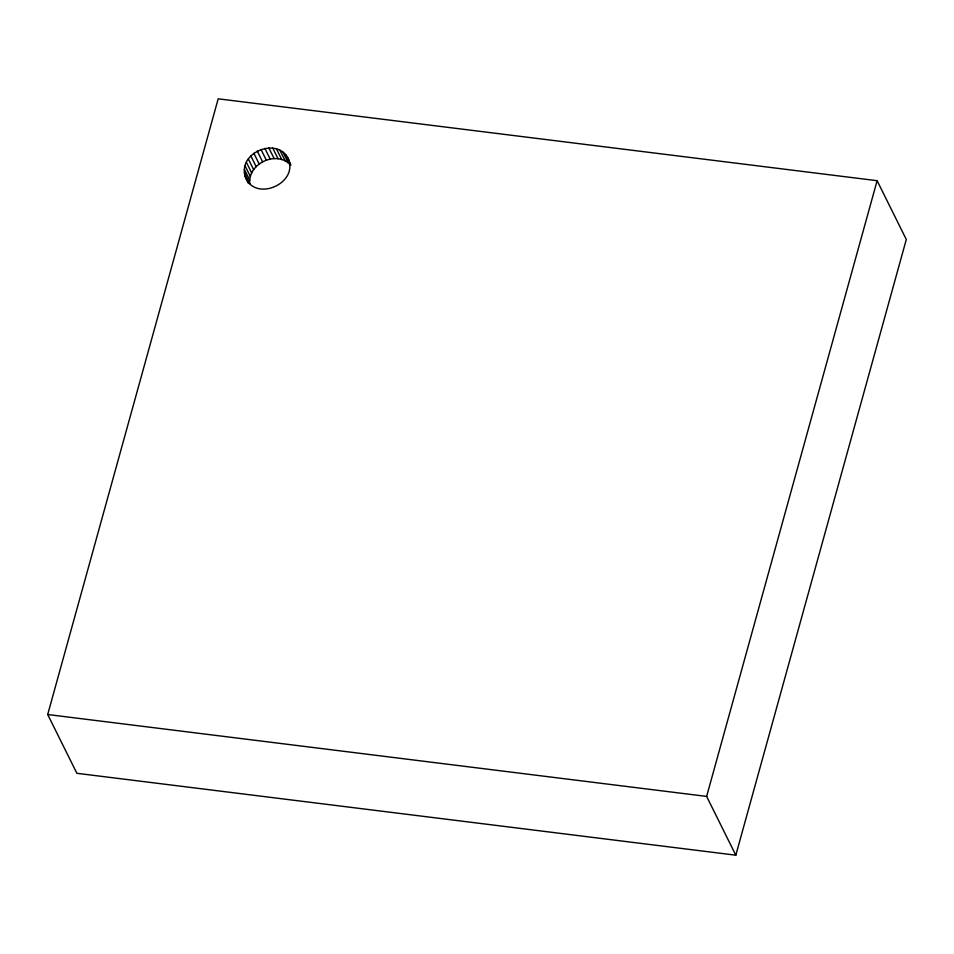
<?xml version="1.0" encoding="UTF-8"?>
<svg xmlns="http://www.w3.org/2000/svg" width="954" height="954" viewBox="0 0 954 954"><rect width="100%" height="100%" fill="white"/><g stroke="black" fill="none" stroke-linecap="round" stroke-linejoin="round"><path stroke-width="1.43" d="M287.524 157.47C300.665 182.596 254.861 203.452 245.178 176.466C237.57 151.447 280.237 135.551 289.289 161.035M244.451 173.032L249.757 183.717C247.694 163.337 277.054 149.826 290.815 165.292M47.7 714.522L218.192 98.811L877.12 180.7L906.3 239.478L735.808 855.189L76.88 773.3L47.7 714.522L706.628 796.411L735.808 855.189M706.628 796.411L877.12 180.7M288.907 160.677L290.672 164.243M285.508 154.608L289.634 162.919M282.944 152.163L288.251 162.848M279.892 150.219L285.198 160.904M276.445 148.836L281.752 159.521M272.725 148.049L278.031 158.734M268.825 147.882L274.132 158.579M264.866 148.359L270.173 159.044M260.979 149.432L266.285 160.117M257.27 151.102L262.577 161.786M253.871 153.284L259.166 163.981M250.854 155.943L256.161 166.628M248.338 158.984L253.645 169.669M246.394 162.323L251.701 173.008M245.071 165.841L250.377 176.526M244.427 169.454L249.721 180.139M245.178 176.466L248.326 183.24"/></g></svg>
